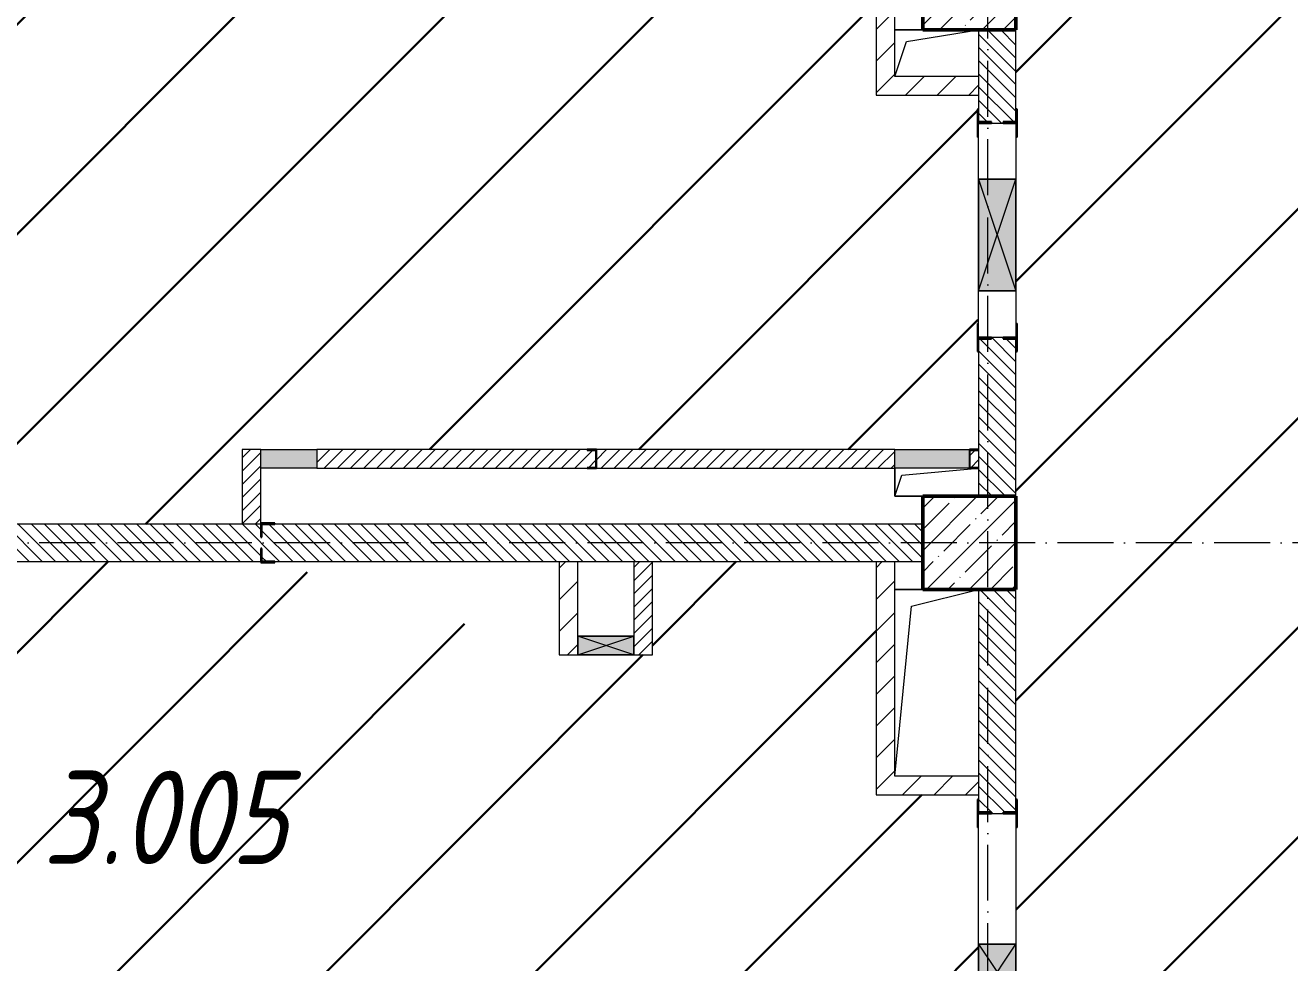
# Model space of a CAD drawing. Header units: millimetres. Extents: x -17017 to 628417, y -109036 to 199237.
# Drawn here: x 284057 to 290839, y -65632 to -60609 of the extents above; entities that cross this region are included whole.
import ezdxf

# ---------------------------------------------------------------- set-up
doc = ezdxf.new("R2010")
doc.units = ezdxf.units.MM
doc.linetypes.add('50_200_ШТРИХ_1Т_ш5_п1_п1_', pattern=[700, 500, -100, 0, -100])
for name, color, linetype, lineweight in [('A-DETL-GENF-OTLN', 7, 'Continuous', 9), ('A-FLOR-____-OTLN', 7, 'Continuous', 9), ('A-GENM-____-MCUT', 7, 'Continuous', 25), ('A-GENM-____-OTLN', 7, 'Continuous', 9), ('A-GENM-____-OTLN-1', 7, 'Continuous', 25), ('A-GLAZ-____-OTLN', 7, 'Continuous', 9), ('A-WALL-____-MCUT-3', 7, 'Continuous', 9), ('A-WALL-____-PATT-1', 7, 'Continuous', 9), ('A-WALL-FNSH-MCUT-1', 7, 'Continuous', 9), ('I-WALL-____-OTLN', 7, 'Continuous', 9), ('S-COLS-____-MCUT', 7, 'Continuous', 50), ('S-COLS-____-OTLN', 7, 'Continuous', 9), ('S-GRID-____-OTLN-1', 7, '50_200_ШТРИХ_1Т_ш5_п1_п1_', 9), ('Марки помещений', 7, 'Continuous', 9), ('стяжа', 7, 'Continuous', 30)]:
    doc.layers.add(name, color=color, linetype=linetype, lineweight=lineweight)
doc.styles.add('ISOCPEUR_I_2', font='isocpeui.ttf', dxfattribs={"width": 0.85, "height": 2.3})
pattern_1 = [(135, (283770.707, -86863.456), (-35.35534, -35.35534), [])]
pattern_2 = [(45, (283770.71, -86863.46), (-84.8528, 84.8528), [])]
pattern_3 = [(45, (283770.707, -86863.456), (-35.35534, 35.35534), [])]

# ---------------------------------------------------------------- blocks, each defined once
blk = doc.blocks.new('BSC_Колонна _Прямоугольная - 500х500-V44-АР1_План отверстий 3 этажа в осях 1-64_А-ГГ')
at = {"layer": 'S-COLS-____-OTLN'}
h = blk.add_hatch(dxfattribs=at)
h.set_pattern_fill('FP_81', color=256, style=0, pattern_type=2)
h.set_pattern_definition([(45, (-5350, -26481.04), (-114.0493, 114.0493), []), (45, (-5235.95, -26481.04), (-114.0493, 114.0493), [201.613, -40.323, 3.353, -36.97])])
h.paths.add_polyline_path([(-250, -250), (250, -250), (250, 250), (-250, 250)], flags=0)
at = {"layer": 'S-COLS-____-MCUT'}
for p, q in [((250, 250), (-250, 250)), ((-250, 250), (-250, -250)), ((250, -250), (250, 250)), ((-250, -250), (250, -250))]:
    blk.add_line(p, q, dxfattribs=at)
blk = doc.blocks.new('BSC_Колонна _Прямоугольная - 500х500-V51-АР1_План отверстий 3 этажа в осях 1-64_А-ГГ')
at = {"layer": 'S-COLS-____-OTLN'}
h = blk.add_hatch(dxfattribs=at)
h.set_pattern_fill('FP_88', color=256, style=0, pattern_type=2)
h.set_pattern_definition([(45, (-5350, -23481.04), (-114.0493, 114.0493), []), (45, (-5235.95, -23481.04), (-114.0493, 114.0493), [201.613, -40.323, 3.353, -36.97])])
h.paths.add_polyline_path([(-250, -250), (250, -250), (250, 250), (-250, 250)], flags=0)
at = {"layer": 'S-COLS-____-MCUT'}
for p, q in [((250, 250), (-250, 250)), ((-250, 250), (-250, -250)), ((250, -250), (250, 250)), ((-250, -250), (250, -250))]:
    blk.add_line(p, q, dxfattribs=at)
blk = doc.blocks.new('Фахверк_СКБ_Уголок - 200_3550-28187522-АР1_План отверстий 3 этажа в осях 1-64_А-ГГ')
at = {"layer": 'A-GENM-____-MCUT'}
for p, q in [((125, 156), (50, 156)), ((50, 156), (50, 150)), ((50, 150), (119, 150)), ((119, 150), (119, 81)), ((125, 81), (125, 156)), ((119, 81), (125, 81)), ((125, 19), (119, 19)), ((119, 19), (119, -50)), ((125, -56), (125, 19)), ((119, -50), (50, -50)), ((50, -50), (50, -56)), ((50, -56), (125, -56))]:
    blk.add_line(p, q, dxfattribs=at)
blk = doc.blocks.new('154_Фахверк_СКБ_Швеллер - Тип_100_3960-28331862-АР1_План отверстий 3 этажа в осях 1-64_А-ГГ')
at = {"layer": 'A-GENM-____-MCUT'}
for p, q in [((175, 50), (125, 50)), ((125, 50), (125, -50)), ((128, 47), (175, 47)), ((128, -47), (128, 47)), ((175, 47), (175, 50)), ((125, -50), (175, -50)), ((175, -47), (128, -47)), ((175, -50), (175, -47))]:
    blk.add_line(p, q, dxfattribs=at)
blk = doc.blocks.new('154_Стойка_СКБ_Уголок - СМ-2180_200-28268025-АР1_План отверстий 3 этажа в осях 1-64_А-ГГ')
at = {"layer": 'A-GENM-____-MCUT'}
for p, q in [((125, 156), (125, 81)), ((200, 156), (125, 156)), ((131, 81), (131, 150)), ((131, 150), (200, 150)), ((200, 150), (200, 156)), ((125, 81), (131, 81)), ((131, 19), (125, 19)), ((125, 19), (125, -56)), ((131, -50), (131, 19)), ((125, -56), (200, -56)), ((200, -50), (131, -50)), ((200, -56), (200, -50))]:
    blk.add_line(p, q, dxfattribs=at)
blk = doc.blocks.new('Стойка_Влож_Уголок_Опорный - Уголок-28213941-АР1_План отверстий 3 этажа в осях 1-64_А-ГГ')
at = {"layer": 'A-GENM-____-OTLN'}
for p, q in [((-212, -6), (-212, 0)), ((0, 0), (0, -6)), ((-212, -75), (-212, -6)), ((-212, -6), (-206, -6)), ((-6, -6), (0, -6)), ((0, -6), (0, -75)), ((-212, -75), (-206, -75)), ((-6, -75), (0, -75))]:
    blk.add_line(p, q, dxfattribs=at)
blk = doc.blocks.new('AR_Отверстие Ниша - Лючок-32405436-АР1_План отверстий 3 этажа в осях 1-64_А-ГГ')
at = {"layer": 'A-GLAZ-____-OTLN'}
blk.add_hatch(color=256, dxfattribs=at).paths.add_polyline_path([(-200, -50), (200, -50), (200, 50), (-200, 50)], flags=0)
for p, q in [((-200, 50), (200, 50)), ((-200, -50), (-200, 50)), ((200, -50), (-200, -50))]:
    blk.add_line(p, q, dxfattribs=at)
blk = doc.blocks.new('AR_Отверстие Ниша - Лючок-32403898-АР1_План отверстий 3 этажа в осях 1-64_А-ГГ')
at = {"layer": 'A-GLAZ-____-OTLN'}
blk.add_hatch(color=256, dxfattribs=at).paths.add_polyline_path([(150, -50), (150, 50), (-150, 50), (-150, -50)], flags=0)
for p, q in [((-150, 50), (150, 50)), ((-150, -50), (-150, 50)), ((150, 50), (150, -50)), ((150, -50), (-150, -50))]:
    blk.add_line(p, q, dxfattribs=at)
blk = doc.blocks.new('154_Фахверк_СКБ_Швеллер - Тип_100_3960_зеркало-29769493-АР1_План отверстий 3 этажа в осях 1-64_А-ГГ')
at = {"layer": 'A-GENM-____-MCUT'}
for p, q in [((175, 50), (125, 50)), ((125, 50), (125, -50)), ((128, 47), (175, 47)), ((128, -47), (128, 47)), ((175, 47), (175, 50)), ((125, -50), (175, -50)), ((175, -47), (128, -47)), ((175, -50), (175, -47))]:
    blk.add_line(p, q, dxfattribs=at)
blk = doc.blocks.new('AR_Отверстие прямоугольное _в плите_ - AR_Отверстие прямоугольное _в плите_-30459275-АР1_План отверстий 3 этажа в осях 1-64_А-ГГ')
at = {"layer": 'A-GENM-____-OTLN'}
for p, q in [((-225, 75), (-225, -75)), ((-187.5, 37.5), (225, 75)), ((-225, -75), (-187.5, 37.5)), ((-225, -75), (-75, -75))]:
    blk.add_line(p, q, dxfattribs=at)
blk = doc.blocks.new('AR_Отверстие прямоугольное _в плите_ - AR_Отверстие прямоугольное _в плите_-30552560-АР1_План отверстий 3 этажа в осях 1-64_А-ГГ')
at = {"layer": 'A-GENM-____-OTLN'}
for p, q in [((-75, 500), (-225, 500)), ((-135, 410), (225, 500)), ((-225, -500), (-135, 410))]:
    blk.add_line(p, q, dxfattribs=at)
blk = doc.blocks.new('AR_Отверстие прямоугольное _в плите_ - AR_Отверстие прямоугольное _в плите_-V201-АР1_План отверстий 3 этажа в осях 1-64_А-ГГ')
at = {"layer": 'A-GENM-____-OTLN'}
for p, q in [((-75, 125), (-225, 125)), ((-162.5, 62.5), (225, 125)), ((-225, -125), (-162.5, 62.5))]:
    blk.add_line(p, q, dxfattribs=at)
blk = doc.blocks.new('AR_Отверстие прямоугольное _в стене__БезПР - AR_Отверстие прямоугольное _в стене__БезПР-36899516-АР1_План отверстий 3 этажа в осях 1-64_А-ГГ')
at = {"layer": 'A-GLAZ-____-OTLN'}
blk.add_hatch(color=256, dxfattribs=at).paths.add_polyline_path([(-121.3, 50), (-150, 50), (-150, -50), (150, -50), (150, 50)], flags=0)
at = {"layer": 'A-DETL-GENF-OTLN'}
for p, q in [((-150, -50), (-150, 50)), ((-150, 50), (150, 50)), ((150, 50), (-150, -50)), ((-150, 50), (150, -50)), ((150, 50), (-150, 50)), ((-150, 50), (-150, -50)), ((150, 50), (150, -50)), ((150, -50), (150, 50)), ((150, -50), (-150, -50)), ((-150, -50), (150, -50))]:
    blk.add_line(p, q, dxfattribs=at)
at = {"layer": 'A-GLAZ-____-OTLN'}
blk.add_line((150, 50), (-150, 50), dxfattribs=at)
blk = doc.blocks.new('AR_Отверстие прямоугольное _в стене__БезПР - AR_Отверстие прямоугольное _в стене__БезПР-36899507-АР1_План отверстий 3 этажа в осях 1-64_А-ГГ')
at = {"layer": 'A-GLAZ-____-OTLN'}
blk.add_hatch(color=256, dxfattribs=at).paths.add_polyline_path([(150, -100), (150, 100), (-150, 100), (-150, -100)], flags=0)
at = {"layer": 'A-DETL-GENF-OTLN'}
for p, q in [((-150, -100), (-150, 100)), ((-150, 100), (150, 100)), ((150, 100), (-150, -100)), ((-150, 100), (150, -100)), ((150, 100), (-150, 100)), ((-150, 100), (-150, -100)), ((150, 100), (150, -100)), ((150, -100), (150, 100)), ((150, -100), (-150, -100)), ((-150, -100), (150, -100))]:
    blk.add_line(p, q, dxfattribs=at)
at = {"layer": 'A-GLAZ-____-OTLN'}
blk.add_line((150, 100), (-150, 100), dxfattribs=at)
blk = doc.blocks.new('AR_Отверстие прямоугольное _в стене_ - AR_Отверстие прямоугольное _в стене__ОВ-37000568-АР1_План отверстий 3 этажа в осях 1-64_А-ГГ')
at = {"layer": 'A-GLAZ-____-OTLN'}
blk.add_hatch(color=256, dxfattribs=at).paths.add_polyline_path([(-300, -100), (300, -100), (300, 100), (-300, 100)], flags=0)
at = {"layer": 'A-DETL-GENF-OTLN'}
for p, q in [((-300, -100), (-300, 100)), ((-300, 100), (300, 100)), ((300, 100), (-300, -100)), ((-300, 100), (300, -100)), ((300, 100), (-300, 100)), ((-300, 100), (-300, -100)), ((300, 100), (300, -100)), ((300, -100), (300, 100)), ((300, -100), (-300, -100)), ((-300, -100), (300, -100))]:
    blk.add_line(p, q, dxfattribs=at)
blk = doc.blocks.new('3эт')
at = {"layer": 'S-GRID-____-OTLN-1', "color": 251, "ltscale": 0.6, "true_color": 0x636466}
for p, q in [((289220.7, -91346.1), (289220.7, -36982.5)), ((310478.4, -63382.4), (279101.9, -63382.4))]:
    blk.add_line(p, q, dxfattribs=at)

msp = doc.modelspace()

# ---------------------------------------------------------------- hatches: boundary and pattern name
at = {"layer": 'A-WALL-____-PATT-1'}
h = msp.add_hatch(dxfattribs=at)
h.set_pattern_fill('FP_4', color=256, style=0, pattern_type=2)
h.set_pattern_definition(pattern_2)
h.paths.add_polyline_path([(288620.7, -60882.4), (288720.7, -60882.4), (288720.7, -59632.4), (288620.7, -59632.4)], flags=0)
h.paths.add_polyline_path([(288623.7, -59282.4), (288720.7, -59282.4), (288720.7, -59207.4), (288717.7, -59207.4), (288717.7, -59160.4), (288623.7, -59160.4), (288623.6, -59207.4), (288620.7, -59207.4), (288620.7, -59282.4)], flags=0)
h.paths.add_polyline_path([(288720.7, -58407.4), (288720.7, -56982.4), (288620.7, -56982.4), (288620.7, -58407.4)], flags=0)
h = msp.add_hatch(dxfattribs=at)
h.set_pattern_fill('FP_6', color=256, style=0, pattern_type=2)
h.set_pattern_definition(pattern_1)
h.paths.add_polyline_path([(289170.7, -63132.4), (289370.7, -63132.4), (289370.7, -62288.4), (289301.7, -62288.4), (289301.7, -62282.4), (289239.7, -62282.4), (289239.7, -62288.4), (289170.7, -62288.4), (289170.7, -62982.4)], flags=0)
h.paths.add_polyline_path([(289301.7, -61132.4), (289301.7, -61126.4), (289370.7, -61126.4), (289370.7, -60632.4), (289170.7, -60632.4), (289170.7, -61126.4), (289239.7, -61126.4), (289239.7, -61132.4)], flags=0)
h = msp.add_hatch(dxfattribs=at)
h.set_pattern_fill('FP_4', color=256, style=0, pattern_type=2)
h.set_pattern_definition(pattern_2)
h.paths.add_polyline_path([(289170.7, -60982.4), (289170.7, -60882.4), (288620.7, -60882.4), (288620.7, -60982.4), (289059.4, -60982.4)], flags=0)
h = msp.add_hatch(dxfattribs=at)
h.set_pattern_fill('FP_5', color=256, style=0, pattern_type=2)
h.set_pattern_definition(pattern_3)
h.paths.add_polyline_path([(285320.7, -63282.4), (285320.7, -62882.4), (285220.7, -62882.4), (285220.7, -63282.4)], flags=0)
h = msp.add_hatch(dxfattribs=at)
h.set_pattern_fill('FP_5', color=256, style=0, pattern_type=2)
h.set_pattern_definition(pattern_3)
h.paths.add_polyline_path([(285620.7, -62982.4), (287070.7, -62982.4), (287070.7, -62979.4), (287117.7, -62979.4), (287117.7, -62885.4), (287070.7, -62885.4), (287070.7, -62882.4), (285620.7, -62882.4), (285620.7, -62979.4)], flags=0)
h.paths.add_polyline_path([(288720.7, -62982.4), (288720.7, -62882.4), (287120.7, -62882.4), (287120.7, -62982.4), (287292, -62982.4)], flags=0)
h.paths.add_polyline_path([(289123.7, -62979.4), (289170.7, -62979.4), (289170.7, -62885.4), (289123.7, -62885.4)], flags=0)
h = msp.add_hatch(dxfattribs=at)
h.set_pattern_fill('FP_6', color=256, style=0, pattern_type=2)
h.set_pattern_definition(pattern_1)
h.paths.add_polyline_path([(288870.7, -63482.4), (288870.7, -63282.4), (285326.7, -63282.4), (285326.7, -63351.4), (285320.7, -63351.4), (285320.7, -63282.4), (281820.7, -63282.4), (281820.7, -63482.4), (285320.7, -63482.4), (285320.7, -63413.4), (285326.7, -63413.4), (285326.7, -63482.4), (287292, -63482.4)], flags=0)
h = msp.add_hatch(dxfattribs=at)
h.set_pattern_fill('FP_4', color=256, style=0, pattern_type=2)
h.set_pattern_definition(pattern_2)
h.paths.add_polyline_path([(286920.7, -63982.4), (287020.7, -63982.4), (287020.7, -63482.4), (286920.7, -63482.4)], flags=0)
h = msp.add_hatch(dxfattribs=at)
h.set_pattern_fill('FP_5', color=256, style=0, pattern_type=2)
h.set_pattern_definition(pattern_3)
h.paths.add_polyline_path([(287320.7, -63982.4), (287420.7, -63982.4), (287420.7, -63482.4), (287320.7, -63482.4), (287320.7, -63882.4)], flags=0)
h = msp.add_hatch(dxfattribs=at)
h.set_pattern_fill('FP_4', color=256, style=0, pattern_type=2)
h.set_pattern_definition(pattern_2)
h.paths.add_polyline_path([(288720.7, -64732.4), (288720.7, -63482.4), (288620.7, -63482.4), (288620.7, -64732.4)], flags=0)
h = msp.add_hatch(dxfattribs=at)
h.set_pattern_fill('FP_6', color=256, style=0, pattern_type=2)
h.set_pattern_definition(pattern_1)
h.paths.add_polyline_path([(289370.7, -69132.4), (289370.7, -68838.4), (289301.7, -68838.4), (289301.7, -68832.4), (289239.7, -68832.4), (289239.7, -68838.4), (289170.7, -68838.4), (289170.7, -69132.4)], flags=0)
h.paths.add_polyline_path([(289345.1, -67682.4), (289370.7, -67682.4), (289370.7, -66942.4), (289170.7, -66942.4), (289170.7, -67682.4)], flags=0)
h.paths.add_polyline_path([(289370.7, -66542.4), (289370.7, -65988.4), (289301.7, -65988.4), (289301.7, -65982.4), (289239.7, -65982.4), (289239.7, -65988.4), (289170.7, -65988.4), (289170.7, -66542.4), (289239.7, -66542.4)], flags=0)
h.paths.add_polyline_path([(289301.7, -64832.4), (289301.7, -64826.4), (289370.7, -64826.4), (289370.7, -63632.4), (289170.7, -63632.4), (289170.7, -64826.4), (289239.7, -64826.4), (289239.7, -64832.4)], flags=0)
h = msp.add_hatch(dxfattribs=at)
h.set_pattern_fill('FP_4', color=256, style=0, pattern_type=2)
h.set_pattern_definition(pattern_2)
h.paths.add_polyline_path([(288720.7, -64732.4), (289170.7, -64732.4), (289170.7, -64632.4), (288720.7, -64632.4)], flags=0)
at = {"layer": 'стяжа'}
h = msp.add_hatch(dxfattribs=at)
h.set_pattern_fill('ANSI31', color=5, scale=250)
h.paths.add_polyline_path([(289170.7, -73232.4), (289164.7, -73232.4), (289164.7, -73157.4), (289170.7, -72932.4), (288870.7, -72932.4), (288570.7, -72932.4), (288570.7, -71832.4), (288570.7, -71432.4), (288570.7, -69132.4), (288870.7, -69132.4), (289370.7, -69132.4), (289370.7, -68907.4), (289370.7, -68757.4), (289376.7, -68757.4), (289376.7, -68826.4), (289376.7, -68832.4), (289376.7, -68907.4), (289370.7, -69132.4), (289370.7, -69632.4), (289372.2, -69657.4), (289376.7, -69657.4), (289376.7, -69732.4), (289370.7, -69977.4), (289370.7, -70227.4), (289370.7, -70432.4), (289376.7, -70432.4), (289376.7, -70507.4), (289376.7, -70632.4), (289370.7, -70807.4), (289370.7, -71257.4), (289376.7, -71257.4), (289376.7, -71326.4), (289376.7, -71332.4), (289376.7, -71407.4), (289370.7, -72432.4), (289370.7, -72932.4), (289370.7, -73157.4), (289376.7, -73157.4), (289376.7, -73232.4), (289370.7, -74932.4), (289376.7, -74932.4), (289376.7, -75007.4), (289370.7, -75157.4), (289376.7, -75157.4), (289376.7, -75232.4), (289370.7, -75932.4), (289376.7, -75932.4), (289376.7, -76007.4), (289376.7, -76132.4), (289370.7, -76832.4), (289370.7, -77332.4), (293370.7, -77332.4), (293370.7, -76832.4), (293370.7, -76707.4), (293364.7, -76707.4), (293364.7, -76632.4), (293370.7, -75482.4), (293364.7, -75482.4), (293364.7, -75407.4), (293370.7, -74907.4), (293364.7, -74907.4), (293364.7, -74827.4), (293370.7, -74827.4), (293370.7, -73132.4), (293364.7, -73132.4), (293364.7, -73057.4), (293370.7, -72932.4), (293370.7, -72432.4), (293370.7, -70807.4), (293370.7, -70507.4), (293370.7, -70332.4), (293370.7, -69932.4), (293370.7, -69632.4), (292770.7, -69632.4), (292770.7, -69378.4), (292770.7, -68632.4), (292770.7, -68247.4), (292770.7, -68097.4), (292770.7, -67682.4), (292770.7, -66582.4), (292770.7, -66432.4), (293370.7, -66432.4), (293370.7, -66307.4), (293364.7, -66307.4), (293364.7, -66227.4), (293370.7, -66227.4), (293370.7, -65632.4), (293370.7, -65132.4), (293370.7, -64532.4), (293364.7, -64532.4), (293364.7, -64457.4), (293370.7, -64332.4), (293370.7, -63932.4), (292670.7, -63932.4), (292670.7, -63632.4), (292670.7, -63032.4), (292670.7, -62882.4), (292670.7, -62632.4), (292670.7, -62582.4), (292670.7, -61982.4), (292670.7, -61232.4), (292670.7, -60632.4), (292670.7, -60532.4), (293370.7, -60532.4), (293370.7, -60132.4), (293370.7, -59607.4), (293364.7, -59607.4), (293364.7, -59527.4), (293370.7, -59527.4), (293370.7, -58382.4), (293364.7, -58382.4), (293364.7, -58307.4), (293370.7, -57432.4), (293370.7, -56532.4), (295570.7, -56532.4), (295620.7, -56532.4), (297670.7, -56632.4), (297620.7, -56632.4), (297620.7, -57432.4), (293370.7, -57432.4), (293370.7, -58376.4), (293439.7, -58376.4), (293489.3, -58382.4), (293570.7, -58382.4), (293570.7, -58307.4), (293570.7, -57632.4), (301970.7, -57632.4), (301970.7, -54382.4), (301770.7, -54382.4), (301770.7, -57432.4), (297870.7, -57432.4), (297870.7, -56388.4), (297801.7, -56388.4), (297801.7, -56382.4), (297670.7, -56382.4), (297670.7, -55232.4), (297664.7, -55232.4), (297664.7, -55157.4), (297670.7, -54632.4), (297670.7, -54132.4), (297670.7, -53832.4), (298364.7, -53832.4), (298364.7, -53732.4), (298370.7, -52732.4), (298370.7, -52332.4), (298370.7, -52032.4), (298364.7, -52032.4), (298364.7, -51932.4), (297670.7, -51932.4), (297670.7, -51832.4), (297670.7, -50832.4), (297670.7, -50282.4), (297670.7, -48632.4), (297670.7, -48132.4), (297670.7, -47682.4), (297670.7, -45582.4), (298120.7, -45582.4), (298120.7, -45432.4), (298114.7, -45432.4), (298114.7, -45357.4), (298120.7, -44532.4), (298114.7, -44532.4), (298114.7, -44457.4), (298114.7, -44382.4), (298120.7, -43882.4), (298120.7, -43432.4), (298120.7, -43032.4), (298120.7, -41232.4), (298120.7, -39632.4), (297870.7, -39632.4), (297870.7, -39482.4), (297670.7, -39482.4), (297271.2, -39388.4), (297170.7, -39388.4), (295370.7, -39382.4), (295370.7, -39388.4), (295295.7, -39388.4), (293870.7, -39382.4), (293870.7, -39632.4), (293870.7, -39957.4), (293876.7, -39957.4), (293876.7, -40032.4), (293870.7, -40772.4), (293870.7, -41172.4), (293870.7, -41657.4), (293876.7, -41657.4), (293876.7, -41726.4), (293876.7, -41732.4), (293876.7, -41807.4), (293870.7, -42632.4), (293870.7, -43132.4), (293870.7, -43232.4), (293870.7, -45282.4), (293820.7, -45432.4), (293670.7, -45432.4), (293670.7, -45482.4), (289370.7, -45482.4), (289370.7, -48132.4), (289370.7, -48632.4), (289370.7, -48857.4), (289376.7, -48857.4), (289376.7, -48932.4), (289301.7, -48932.4), (289170.7, -48932.4), (289170.7, -50727.4), (289370.7, -50727.4), (289370.7, -50657.4), (289376.7, -50657.4), (289376.7, -50726.4), (289376.7, -50732.4), (289376.7, -50807.4), (289370.7, -51132.4), (289370.7, -51632.4), (289370.7, -51932.4), (289376.7, -51932.4), (289376.7, -52007.4), (289370.7, -52007.4), (289370.7, -51938.4), (289239.7, -51938.4), (289239.7, -51932.4), (289164.7, -51932.4), (289164.7, -52007.4), (289170.7, -52007.4), (289170.7, -52826.4), (289301.7, -52826.4), (289301.7, -52832.4), (289370.7, -52832.4), (289370.7, -54132.4), (289370.7, -54632.4), (289370.7, -54957.4), (289376.7, -54957.4), (289376.7, -55132.4), (289370.7, -55132.4), (289370.7, -55532.4), (289370.7, -56657.4), (289376.7, -56657.4), (289376.7, -56726.4), (289376.7, -56732.4), (289376.7, -56807.4), (289370.7, -60132.4), (289370.7, -60632.4), (289370.7, -61057.4), (289376.7, -61057.4), (289376.7, -61132.4), (289376.7, -61138.4), (289376.7, -61207.4), (289370.7, -61432.4), (289370.7, -62032.4), (289370.7, -62207.4), (289376.7, -62207.4), (289376.7, -62276.4), (289376.7, -62282.4), (289376.7, -62357.4), (289370.7, -63132.4), (289370.7, -63632.4), (289370.7, -64757.4), (289376.7, -64757.4), (289376.7, -64832.4), (289376.7, -64838.4), (289376.7, -64907.4), (289370.7, -65532.4), (289370.7, -65907.4), (289376.7, -65907.4), (289376.7, -65976.4), (289376.7, -65982.4), (289376.7, -66057.4), (289370.7, -66542.4), (289370.7, -66942.4), (289370.7, -67682.4), (289370.7, -67857.4), (289376.7, -67857.4), (289376.7, -67932.4), (289376.7, -67938.4), (289376.7, -68082.4), (289170.7, -68082.4), (289170.7, -68007.4), (289164.7, -68007.4), (289164.7, -67938.4), (289164.7, -67932.4), (289164.7, -67857.4), (289170.7, -67682.4), (289370.7, -67682.4), (289370.7, -66942.4), (289170.7, -66942.4), (289170.7, -66832.4), (288870.7, -66832.4), (288870.7, -67532.4), (288770.7, -67632.4), (288770.7, -66132.4), (288716.7, -66132.4), (287520.7, -66132.4), (287345.7, -66132.4), (287345.7, -68207.4), (281970.7, -68207.4), (281970.7, -66132.4), (281570.7, -66132.4), (281570.7, -66907.4), (281576.7, -66907.4), (281576.7, -66982.4), (281570.7, -68782.4), (281576.7, -68782.4), (281576.7, -68932.4), (281670.7, -68932.4), (281670.7, -69132.4), (281820.7, -69132.4), (281820.7, -69632.4), (281570.7, -69632.4), (281570.7, -69907.4), (281576.7, -69907.4), (281576.7, -69982.4), (281570.7, -71782.4), (281576.7, -71782.4), (281576.7, -71857.4), (281572.8, -72232.4), (281670.7, -72232.4), (281670.7, -72432.4), (281820.7, -72432.4), (281820.7, -72932.4), (281670.7, -72932.4), (281670.7, -73132.4), (281576.7, -73155.9), (281576.7, -73232.4), (281570.7, -75032.4), (281576.7, -75032.4), (281576.7, -75107.4), (281570.7, -76832.4), (281820.7, -76832.4), (281820.7, -77082.4), (283955.7, -77082.4), (283955.7, -76582.4), (285920.7, -76582.4), (286470.7, -76582.4), (288570.7, -76582.4), (288570.7, -75032.4), (289164.7, -75032.4), (289164.7, -74932.4)])
h.paths.add_polyline_path([(289164.7, -68907.4), (289164.7, -68832.4), (289164.7, -68826.4), (289170.7, -68826.4), (289330.7, -68827.4), (289330.7, -68832.4), (289239.7, -68832.4), (289239.7, -68838.4), (289170.7, -68838.4), (289170.7, -68907.4)], flags=16)
h.paths.add_polyline_path([(293370.7, -54632.4), (293370.7, -54132.4), (293870.7, -54132.4), (293870.7, -54632.4)], flags=16)
h.paths.add_polyline_path([(297664.7, -56457.4), (297664.7, -56388.4), (297670.7, -56388.4), (297670.7, -56457.4)], flags=16)
h.paths.add_polyline_path([(289376.7, -52832.4), (289376.7, -52757.4), (289370.7, -52757.4), (289370.7, -52826.4)], flags=16)
h.paths.add_polyline_path([(293370.7, -48632.4), (293370.7, -48132.4), (293870.7, -48132.4), (293870.7, -48632.4)], flags=16)
h.paths.add_polyline_path([(289170.7, -62032.4), (289170.7, -61432.4), (289170.7, -61207.4), (289164.7, -61207.4), (289164.7, -61138.4), (289164.7, -61132.4), (289164.7, -60982.4), (288620.7, -60982.4), (288620.7, -59632.4), (288620.7, -59282.4), (288620.7, -59207.4), (288620.7, -58407.4), (288620.7, -57382.4), (288466.7, -57382.4), (288420.7, -57382.4), (287270.7, -57382.4), (287224.7, -57382.4), (287070.7, -57382.4), (287070.7, -57832.4), (286370.7, -57832.4), (286370.7, -57382.4), (283970.7, -57382.4), (283920.7, -57382.4), (281570.7, -57382.4), (281570.7, -57907.4), (281576.7, -57907.4), (281576.7, -57982.4), (281570.7, -60132.4), (281820.7, -60132.4), (281820.7, -60632.4), (281670.7, -60632.4), (281670.7, -60832.4), (281570.7, -62782.4), (281570.7, -62782.4), (281576.7, -62782.4), (281576.7, -62932.4), (281670.7, -62932.4), (281670.7, -63132.4), (281820.7, -63132.4), (281820.7, -63282.4), (285220.7, -63282.4), (285220.7, -62882.4), (285320.7, -62882.4), (285620.7, -62882.4), (287070.7, -62882.4), (287120.7, -62882.4), (288720.7, -62882.4), (289170.7, -62882.4), (289170.7, -62357.4), (289164.7, -62357.4), (289164.7, -62282.4), (289164.7, -62276.4), (289164.7, -62207.4)], flags=17)
h.paths.add_polyline_path([(287145.7, -66132.4), (284520.7, -66132.4), (284470.7, -66132.4), (282170.7, -66132.4), (282170.7, -68007.4), (287145.7, -68007.4)], flags=17)
h.paths.add_polyline_path([(297170.7, -76482.4), (297520.7, -76482.4), (297520.7, -75082.4), (295620.7, -75082.4), (295570.7, -75082.4), (293570.7, -75082.4), (293570.7, -75407.4), (293576.7, -75407.4), (293576.7, -75482.4), (293570.7, -76632.4), (293576.7, -76632.4), (293576.7, -76707.4), (293570.7, -76832.4), (293870.7, -76832.4), (293870.7, -77082.4), (297170.7, -77082.4), (297170.7, -76882.4)], flags=17)
h.paths.add_polyline_path([(315595.7, -81632.4), (314970.7, -81632.4), (312570.7, -81632.4), (312570.7, -81382.4), (312370.7, -81382.4), (311270.7, -81382.4), (310820.7, -81382.4), (309570.7, -81382.4), (309570.7, -81282.4), (309570.7, -80982.4), (309245.7, -80982.4), (309245.7, -80988.4), (309170.7, -80988.4), (309170.7, -80982.4), (308720.7, -80982.4), (308320.7, -80982.4), (307470.7, -80982.4), (307470.7, -80988.4), (307395.7, -80988.4), (306970.7, -80985.5), (306970.7, -81582.4), (306070.7, -81582.4), (303570.7, -81582.4), (302870.7, -81582.4), (302870.7, -80988.4), (302770.7, -80988.4), (302770.7, -80982.4), (302220.7, -80982.4), (301820.7, -80982.4), (301070.7, -80982.4), (301070.7, -81282.4), (301070.7, -81382.4), (299720.7, -81382.4), (299270.7, -81382.4), (298770.7, -81382.4), (298770.7, -88532.4), (300570.7, -88532.4), (300570.7, -88282.4), (301070.7, -88282.4), (301070.7, -88432.4), (301270.7, -88432.4), (301270.7, -88532.4), (303570.7, -88532.4), (303570.7, -88282.4), (304070.7, -88282.4), (304070.7, -88432.4), (304270.7, -88432.4), (304270.7, -88532.4), (306570.7, -88532.4), (306570.7, -88526.4), (306645.7, -88526.4), (307020.7, -88528.6), (307020.7, -88432.4), (307220.7, -88432.4), (307220.7, -88532.4), (307695.7, -88532.4), (307695.7, -88526.4), (307770.7, -88526.4), (309570.7, -88532.4), (309570.7, -88282.4), (310070.7, -88282.4), (310070.7, -88432.4), (310270.7, -88432.4), (310270.7, -88532.4), (310695.7, -88532.4), (310695.7, -88526.4), (310770.7, -88526.4), (312570.7, -88532.4), (312570.7, -88282.4), (313070.7, -88282.4), (313070.7, -88532.4), (313695.7, -88532.4), (313695.7, -88526.4), (313770.7, -88526.4), (315570.7, -88532.4), (315570.7, -88526.4)])
h.paths.add_polyline_path([(318570.7, -84382.4), (318570.7, -84332.4), (318570.7, -81532.4), (318170.7, -81532.4), (318170.7, -80982.4), (318045.7, -80982.4), (318045.7, -80988.4), (317970.7, -80988.4), (317970.7, -80982.4), (317325.7, -80982.4), (317075.7, -80982.4), (316820.7, -80982.4), (316820.7, -80988.4), (316745.7, -80988.4), (316470.7, -80984), (316470.7, -81532.4), (315795.7, -81532.4), (315795.7, -88532.4), (316695.7, -88532.4), (316695.7, -88526.4), (316770.7, -88526.4), (318570.7, -88532.4), (318570.7, -88282.4), (318570.7, -88232.4), (318570.7, -87082.4), (318570.7, -87036.4)])
h.paths.add_polyline_path([(346420.7, -81382.4), (341420.7, -81382.4), (341420.7, -80982.4), (340520.7, -80982.4), (340520.7, -80988.4), (340445.7, -80988.4), (339795.7, -80982.4), (339795.7, -80988.4), (339720.7, -80988.4), (339720.7, -80982.4), (339220.7, -80982.4), (338820.7, -80982.4), (338020.7, -80982.4), (338020.7, -80988.4), (337945.7, -80988.4), (337620.7, -80982.4), (337620.7, -81282.4), (337270.7, -81282.4), (337270.7, -81732.4), (337170.7, -81732.4), (337120.7, -81732.4), (335920.7, -81732.4), (334520.7, -81732.4), (334520.7, -81482.4), (332220.7, -81482.4), (331620.7, -81482.4), (331570.7, -81482.4), (331470.7, -81482.4), (331470.7, -80988.4), (331370.7, -80988.4), (330960.7, -80982.4), (330060.7, -80982.4), (329570.7, -80982.4), (329570.7, -80988.4), (329420.7, -80988.4), (329420.7, -81382.4), (328120.7, -81382.4), (328120.7, -81282.4), (328120.7, -80982.4), (327995.7, -80982.4), (327995.7, -80988.4), (327920.7, -80988.4), (327480.7, -80982.4), (327080.7, -80982.4), (326220.7, -80982.4), (326220.7, -80988.4), (326170.7, -80988.4), (326170.7, -81532.4), (325120.7, -81532.4), (324320.7, -81532.4), (324020.7, -81532.4), (323420.7, -81532.4), (323320.7, -81532.4), (322120.7, -81532.4), (322120.7, -88282.4), (322620.7, -88282.4), (322620.7, -88432.4), (322820.7, -88432.4), (322645.7, -88457.4), (322620.7, -88532.4), (322620.7, -88782.4), (322964.7, -88782.4), (322964.7, -88713.4), (322970.7, -88601.4), (322970.7, -88782.4), (324770.7, -88782.4), (324770.7, -88713.4), (324770.7, -88601.4), (324770.7, -88526.4), (324920.7, -88526.4), (324920.7, -88432.4), (325120.7, -88432.4), (325120.7, -88282.4), (325620.7, -88282.4), (325620.7, -88432.4), (325820.7, -88432.4), (325645.7, -88457.4), (325620.7, -88532.4), (325620.7, -88782.4), (325964.7, -88782.4), (325964.7, -88713.4), (325970.7, -88601.4), (325970.7, -88782.4), (327770.7, -88782.4), (327770.7, -88713.4), (327770.7, -88601.4), (327770.7, -88526.4), (327845.7, -88526.4), (328120.7, -88532.4), (328120.7, -88282.4), (328620.7, -88282.4), (328620.7, -88432.4), (328820.7, -88432.4), (328645.7, -88457.4), (328620.7, -88532.4), (328620.7, -88782.4), (328964.7, -88782.4), (328964.7, -88713.4), (328970.7, -88601.4), (328970.7, -88782.4), (333770.7, -88782.4), (333770.7, -88713.4), (333770.7, -88601.4), (333770.7, -88526.4), (333920.7, -88526.4), (333920.7, -88432.4), (334120.7, -88432.4), (334120.7, -88282.4), (334620.7, -88282.4), (334620.7, -88532.4), (334895.7, -88532.4), (334895.7, -88526.4), (334970.7, -88526.4), (336770.7, -88532.4), (336770.7, -88526.4), (336920.7, -88526.4), (336920.7, -88432.4), (337120.7, -88432.4), (337120.7, -88282.4), (337620.7, -88282.4), (337620.7, -88432.4), (337820.7, -88432.4), (337645.7, -88457.4), (337620.7, -88532.4), (337620.7, -88782.4), (337964.7, -88782.4), (337964.7, -88713.4), (337970.7, -88601.4), (337970.7, -88782.4), (339770.7, -88782.4), (339770.7, -88713.4), (339770.7, -88601.4), (339770.7, -88526.4), (339845.7, -88526.4), (340895.7, -88532.4), (340895.7, -88526.4), (340970.7, -88526.4), (342770.7, -88532.4), (342770.7, -88526.4), (342920.7, -88526.4), (342920.7, -88432.4), (343120.7, -88432.4), (343120.7, -88282.4), (343620.7, -88282.4), (343620.7, -88532.4), (343895.7, -88532.4), (343895.7, -88526.4), (343970.7, -88526.4), (345770.7, -88532.4), (345770.7, -88526.4), (345920.7, -88526.4), (345920.7, -88432.4), (346120.7, -88432.4), (346120.7, -88282.4), (346420.7, -88282.4)])
h.paths.add_polyline_path([(322964.7, -88532.4), (322895.7, -88532.4), (322895.7, -88526.4), (322964.7, -88526.4)], flags=16)
h.paths.add_polyline_path([(325895.7, -88526.4), (325964.7, -88526.4), (325964.7, -88532.4), (325895.7, -88532.4)], flags=16)
h.paths.add_polyline_path([(328895.7, -88526.4), (328964.7, -88526.4), (328964.7, -88532.4), (328895.7, -88532.4)], flags=16)
h.paths.add_polyline_path([(337895.7, -88526.4), (337964.7, -88526.4), (337964.7, -88532.4), (337895.7, -88532.4)], flags=16)
h.paths.add_polyline_path([(320765.7, -81682.4), (318670.7, -81682.4), (318670.7, -84332.4), (318670.7, -84382.4), (318670.7, -86807.4), (320765.7, -86807.4)], flags=17)
h.paths.add_polyline_path([(322070.7, -81682.4), (320965.7, -81682.4), (320965.7, -87007.4), (318670.7, -87007.4), (318670.7, -87082.4), (318670.7, -88282.4), (319070.7, -88282.4), (319070.7, -88532.4), (319695.7, -88532.4), (319695.7, -88526.4), (319770.7, -88526.4), (321570.7, -88532.4), (321570.7, -88282.4), (322070.7, -88282.4)])
h.paths.add_polyline_path([(284555.7, -74323.5), (286214.3, -74323.5), (286214.3, -73123.5), (284555.7, -73123.5)], flags=24)
h.paths.add_polyline_path([(293949.8, -53466.1), (295539.5, -53466.1), (295539.5, -52266.1), (293949.8, -52266.1)], flags=24)
h.paths.add_polyline_path([(284145.4, -60579.9), (285847.1, -60579.9), (285847.1, -59379.9), (284145.4, -59379.9)], flags=24)
h.paths.add_polyline_path([(294345.8, -76674.4), (295989.3, -76674.4), (295989.3, -75474.4), (294345.8, -75474.4)], flags=24)
h.paths.add_polyline_path([(303687.2, -74702.9), (305345.2, -74702.9), (305345.2, -73502.9), (303687.2, -73502.9)], flags=9)
h.paths.add_polyline_path([(307387.7, -85151.9), (309075, -85151.9), (309075, -83951.9), (307387.7, -83951.9)], flags=24)
h.paths.add_polyline_path([(316096.5, -85132.8), (317754.5, -85132.8), (317754.5, -83932.8), (316096.5, -83932.8)], flags=24)
h.paths.add_polyline_path([(331892.7, -84929.4), (333551.3, -84929.4), (333551.3, -83729.4), (331892.7, -83729.4)], flags=24)
h.paths.add_polyline_path([(349945.4, -85071.4), (351579, -85071.4), (351579, -83871.4), (349945.4, -83871.4)], flags=9)
h.paths.add_polyline_path([(340247.8, -79908.4), (341925.4, -79908.4), (341925.4, -78708.4), (340247.8, -78708.4)], flags=9)
h = msp.add_hatch(dxfattribs=at)
h.set_pattern_fill('ANSI31', color=5, scale=250)
h.paths.add_polyline_path([(287095.7, -40107.4), (288770.7, -40107.4), (288770.7, -39682.4), (288770.7, -39532.4), (282170.7, -39532.4), (282170.7, -41257.4), (287095.7, -41257.4)])
h.paths.add_polyline_path([(288620.7, -63482.4), (287420.7, -63482.4), (287420.7, -63982.4), (286920.7, -63982.4), (285395.7, -63482.4), (281570.7, -63482.4), (281570.7, -63976.4), (281570.7, -66032.4), (289170.7, -66032.4), (289170.7, -64732.4), (288620.7, -64732.4)])
h.paths.add_polyline_path([(283974.2, -65428.8), (285629.9, -65428.8), (285629.9, -64228.8), (283974.2, -64228.8)], flags=24)

# ---------------------------------------------------------------- linework, layer by layer
at = {"layer": 'A-FLOR-____-OTLN'}
for p, q in [((288720.7, -60632.4), (288870.7, -60632.4)), ((288720.7, -63132.4), (288720.7, -62982.4)), ((288870.7, -63132.4), (288720.7, -63132.4)), ((288720.7, -63632.4), (288870.7, -63632.4))]:
    msp.add_line(p, q, dxfattribs=at)
at = {"layer": 'A-WALL-____-MCUT-3'}
for p, q in [((289170.7, -60632.4), (289170.7, -61057.4)), ((289370.7, -61057.4), (289370.7, -60632.4)), ((289239.7, -61132.4), (289301.7, -61132.4)), ((289301.7, -62282.4), (289239.7, -62282.4)), ((289170.7, -62357.4), (289170.7, -62882.4)), ((289370.7, -63132.4), (289370.7, -62357.4)), ((289170.7, -62885.4), (289170.7, -62979.4)), ((289170.7, -62982.4), (289170.7, -63132.4)), ((285320.7, -63282.4), (281820.7, -63282.4)), ((288870.7, -63282.4), (285395.7, -63282.4)), ((281820.7, -63482.4), (285320.7, -63482.4)), ((285395.7, -63482.4), (288870.7, -63482.4)), ((289170.7, -63632.4), (289170.7, -64757.4)), ((289370.7, -64757.4), (289370.7, -63632.4)), ((289239.7, -64832.4), (289301.7, -64832.4))]:
    msp.add_line(p, q, dxfattribs=at)
at = {"layer": 'A-WALL-FNSH-MCUT-1'}
for p, q in [((288620.7, -59632.4), (288620.7, -60982.4)), ((288720.7, -60882.4), (288720.7, -59632.4)), ((289170.7, -60882.4), (288720.7, -60882.4)), ((288620.7, -60982.4), (289170.7, -60982.4)), ((285220.7, -62882.4), (285220.7, -63282.4)), ((285320.7, -62882.4), (285220.7, -62882.4)), ((287070.7, -62882.4), (285620.7, -62882.4)), ((288720.7, -62882.4), (287120.7, -62882.4)), ((285320.7, -63276.4), (285320.7, -62982.4)), ((285620.7, -62982.4), (287070.7, -62982.4)), ((287120.7, -62982.4), (288720.7, -62982.4)), ((286920.7, -63482.4), (286920.7, -63982.4)), ((287020.7, -63882.4), (287020.7, -63482.4)), ((287320.7, -63482.4), (287320.7, -63882.4)), ((287420.7, -63982.4), (287420.7, -63482.4)), ((288620.7, -63482.4), (288620.7, -64732.4)), ((288720.7, -64632.4), (288720.7, -63482.4)), ((286920.7, -63982.4), (287020.7, -63982.4)), ((287320.7, -63982.4), (287420.7, -63982.4)), ((289170.7, -64632.4), (288720.7, -64632.4)), ((288620.7, -64732.4), (289170.7, -64732.4))]:
    msp.add_line(p, q, dxfattribs=at)
at = {"layer": 'I-WALL-____-OTLN'}
for p, q in [((289170.7, -61432.4), (289170.7, -61132.4)), ((289370.7, -61132.4), (289370.7, -61432.4)), ((289170.7, -62282.4), (289170.7, -62032.4)), ((289370.7, -62032.4), (289370.7, -62282.4)), ((289170.7, -65532.4), (289170.7, -64832.4)), ((289370.7, -64832.4), (289370.7, -65532.4))]:
    msp.add_line(p, q, dxfattribs=at)

# ---------------------------------------------------------------- block references
at = {"layer": 'A-GENM-____-OTLN'}
for name, p in [('AR_Отверстие прямоугольное _в плите_ - AR_Отверстие прямоугольное _в плите_-V201-АР1_План отверстий 3 этажа в осях 1-64_А-ГГ', (288945.7, -60757.4)), ('Стойка_Влож_Уголок_Опорный - Уголок-28213941-АР1_План отверстий 3 этажа в осях 1-64_А-ГГ', (289376.7, -61132.4)), ('AR_Отверстие прямоугольное _в плите_ - AR_Отверстие прямоугольное _в плите_-30459275-АР1_План отверстий 3 этажа в осях 1-64_А-ГГ', (288945.7, -63057.4)), ('AR_Отверстие прямоугольное _в плите_ - AR_Отверстие прямоугольное _в плите_-30552560-АР1_План отверстий 3 этажа в осях 1-64_А-ГГ', (288945.7, -64132.4)), ('Стойка_Влож_Уголок_Опорный - Уголок-28213941-АР1_План отверстий 3 этажа в осях 1-64_А-ГГ', (289376.7, -64832.4))]:
    msp.add_blockref(name, p, dxfattribs=at)
at = {"layer": 'A-GENM-____-OTLN', "rotation": 180}
msp.add_blockref('Стойка_Влож_Уголок_Опорный - Уголок-28213941-АР1_План отверстий 3 этажа в осях 1-64_А-ГГ', (289164.7, -62282.4), dxfattribs=at)
at = {"layer": 'A-GENM-____-OTLN-1'}
for name, p, rotation in [('154_Стойка_СКБ_Уголок - СМ-2180_200-28268025-АР1_План отверстий 3 этажа в осях 1-64_А-ГГ', (289320.7, -61257.4), 89.99999999999991), ('154_Стойка_СКБ_Уголок - СМ-2180_200-28268025-АР1_План отверстий 3 этажа в осях 1-64_А-ГГ', (289220.7, -62157.4), 269.9999999999999), ('154_Фахверк_СКБ_Швеллер - Тип_100_3960-28331862-АР1_План отверстий 3 этажа в осях 1-64_А-ГГ', (287245.7, -62932.4), 180), ('Фахверк_СКБ_Уголок - 200_3550-28187522-АР1_План отверстий 3 этажа в осях 1-64_А-ГГ', (285445.7, -63332.4), 180), ('154_Стойка_СКБ_Уголок - СМ-2180_200-28268025-АР1_План отверстий 3 этажа в осях 1-64_А-ГГ', (289320.7, -64957.4), 89.99999999999991)]:
    msp.add_blockref(name, p, dxfattribs=dict(at, rotation=rotation))
msp.add_blockref('154_Фахверк_СКБ_Швеллер - Тип_100_3960_зеркало-29769493-АР1_План отверстий 3 этажа в осях 1-64_А-ГГ', (288995.7, -62932.4), dxfattribs=at)
at = {"layer": 'A-GLAZ-____-OTLN'}
for name, p, rotation in [('AR_Отверстие прямоугольное _в стене_ - AR_Отверстие прямоугольное _в стене__ОВ-37000568-АР1_План отверстий 3 этажа в осях 1-64_А-ГГ', (289270.7, -61732.4), 89.99999999999991), ('AR_Отверстие прямоугольное _в стене__БезПР - AR_Отверстие прямоугольное _в стене__БезПР-36899516-АР1_План отверстий 3 этажа в осях 1-64_А-ГГ', (287170.7, -63932.4), 180), ('AR_Отверстие прямоугольное _в стене__БезПР - AR_Отверстие прямоугольное _в стене__БезПР-36899507-АР1_План отверстий 3 этажа в осях 1-64_А-ГГ', (289270.7, -65682.4), 89.99999999999991)]:
    msp.add_blockref(name, p, dxfattribs=dict(at, rotation=rotation))
for name, p in [('AR_Отверстие Ниша - Лючок-32403898-АР1_План отверстий 3 этажа в осях 1-64_А-ГГ', (285470.7, -62932.4)), ('AR_Отверстие Ниша - Лючок-32405436-АР1_План отверстий 3 этажа в осях 1-64_А-ГГ', (288920.7, -62932.4))]:
    msp.add_blockref(name, p, dxfattribs=at)
at = {"layer": 'S-COLS-____-OTLN'}
for name, p in [('BSC_Колонна _Прямоугольная - 500х500-V44-АР1_План отверстий 3 этажа в осях 1-64_А-ГГ', (289120.7, -60382.4)), ('BSC_Колонна _Прямоугольная - 500х500-V51-АР1_План отверстий 3 этажа в осях 1-64_А-ГГ', (289120.7, -63382.4))]:
    msp.add_blockref(name, p, dxfattribs=at)
at = {"layer": 'стяжа'}
msp.add_blockref('3эт', (0, 0), dxfattribs=at)

# ---------------------------------------------------------------- texts
at = {"layer": 'Марки помещений', "insert": (284149.7, -64603.8), "char_height": 500, "width": 785.654, "attachment_point": 1, "style": 'ISOCPEUR_I_2'}
msp.add_mtext('3.005', dxfattribs=at)

doc.saveas('drawing.dxf')
